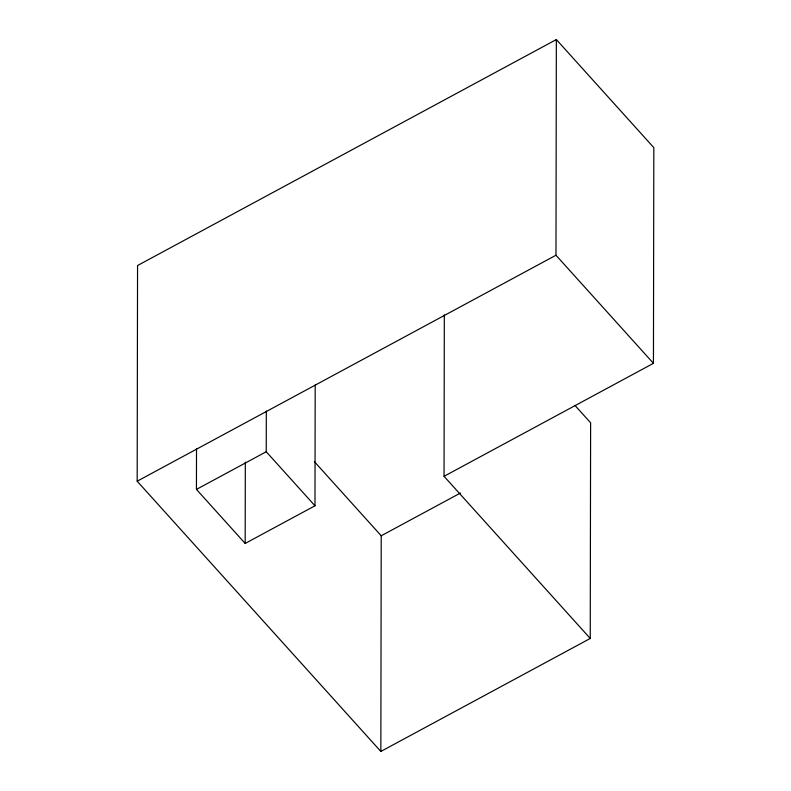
<?xml version="1.0" encoding="UTF-8"?>
<svg xmlns="http://www.w3.org/2000/svg" width="791" height="791" viewBox="0 0 791 791"><rect width="100%" height="100%" fill="white"/><g stroke="black" fill="none" stroke-linecap="round" stroke-linejoin="round"><path stroke-width="1.19" d="M137.179 481.205L137.555 265.529L556.35 39.55L653.821 147.65L653.445 363.326L444.048 476.311L590.244 638.456L380.847 751.45L137.179 481.205L555.974 255.226L556.35 39.55M315.194 385.009L314.976 505.785L245.18 543.447L196.445 489.402L196.514 448.734M245.18 543.447L245.319 462.112M314.976 505.785L266.241 451.74L266.32 411.063M380.847 751.45L381.222 535.774L314.314 461.568M444.048 476.311L444.324 314.867M590.244 638.456L590.62 422.78L574.928 405.378M196.445 489.402L266.241 451.74M381.222 535.774L460.431 493.03M555.974 255.226L653.445 363.326"/></g></svg>
